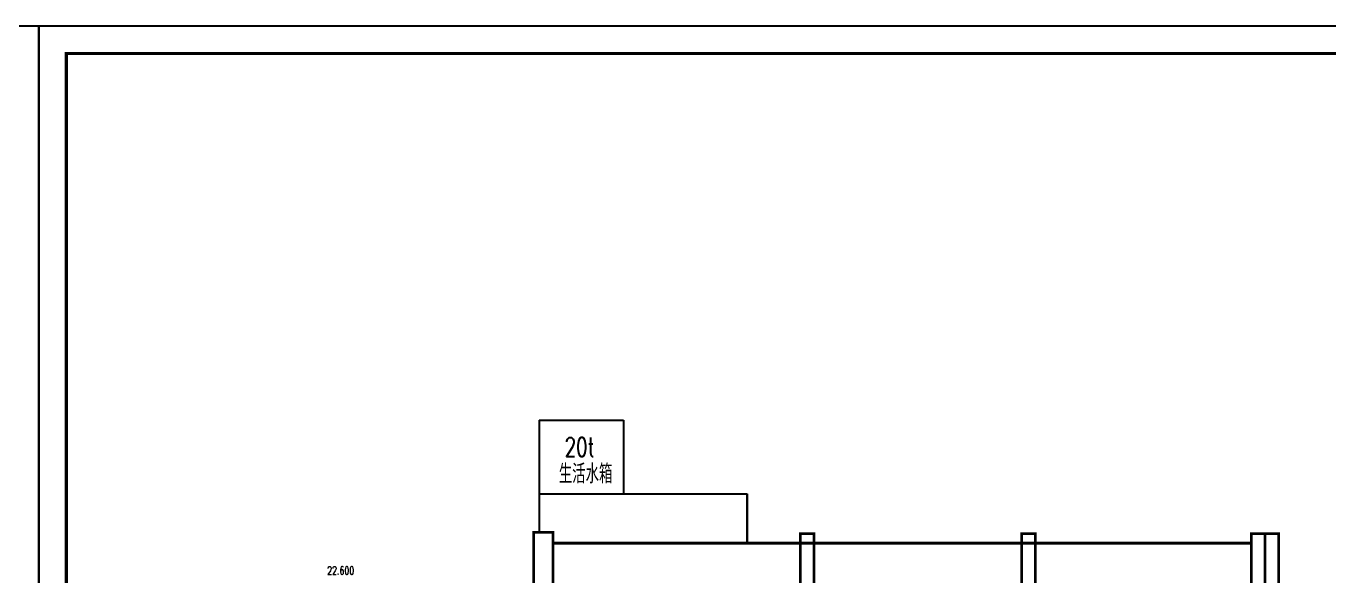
# Model space of a CAD drawing. Header units: millimetres. Extents: x 591771 to 1936534, y -622016 to 355666.
# Drawn here: x 845204 to 892861, y -64259 to -44136 of the extents above; entities that cross this region are included whole.
import ezdxf

# ---------------------------------------------------------------- set-up
doc = ezdxf.new("R2010")
doc.units = ezdxf.units.MM
doc.header["$LTSCALE"] = 80
for name, color, linetype in [('\\M+5C1A2\\M+5C3E6\\M+5CFDF\\M+5CCF51', 7, 'Continuous'), ('\\M+5C1A2\\M+5C3E6\\M+5CFDF\\M+5CCF55', 140, 'Continuous'), ('\\M+5CDBC\\M+5BFF2', 252, 'Continuous'), ('PUB_TEXT', 7, 'Continuous')]:
    doc.layers.add(name, color=color, linetype=linetype)
doc.styles.add('_HZTXT', font='txt.shx', dxfattribs={"width": 0.8, "bigfont": 'hztxt.shx'})
doc.styles.add('A-STANDARD', font='SIMPLEX', dxfattribs={"bigfont": 'GBCBIG'})

msp = doc.modelspace()

# ---------------------------------------------------------------- linework, layer by layer
at = {"layer": '\\M+5C1A2\\M+5C3E6\\M+5CFDF\\M+5CCF51'}
for p, q in [((871575.2, -63058.8), (871575.2, -61258.8)), ((871660.7, -63058.8), (864475.2, -63058.8)), ((886530.6, -63058.8), (871575.2, -63058.8))]:
    msp.add_line(p, q, dxfattribs=at)
at = {"layer": '\\M+5C1A2\\M+5C3E6\\M+5CFDF\\M+5CCF55'}
for p, q in [((863975.2, -58558.8), (867052.7, -58558.8)), ((863975.2, -58558.8), (863975.2, -62663.4)), ((867052.7, -58558.8), (867052.7, -61258.8)), ((863975.2, -61258.8), (871575.2, -61258.8)), ((871575.2, -61258.8), (871575.2, -63058.8)), ((882125.2, -62708.8), (881625.2, -62708.8)), ((881625.2, -67958.8), (881625.2, -62708.8)), ((882125.2, -87408.8), (882125.2, -62708.8)), ((871575.2, -63058.8), (886530.6, -63058.8)), ((886530.6, -63058.8), (886530.6, -63058.8)), ((888630.6, -63058.8), (888630.6, -63058.8))]:
    msp.add_line(p, q, dxfattribs=at)
at = {"layer": '\\M+5C1A2\\M+5C3E6\\M+5CFDF\\M+5CCF55', "const_width": 100}
for points in [[(864475.2, -87363.4), (864475.2, -62663.4), (863775.2, -62663.4), (863776.8, -87408.8)], [(874025.2, -72758.8), (874025.2, -62708.8), (873525.2, -62708.8), (873525.2, -72758.8)], [(881625.2, -67958.8), (881625.2, -62708.8), (882125.2, -62708.8), (882125.2, -87408.8)], [(890525.2, -87408.8), (890525.2, -62708.8), (890025.2, -62708.8), (890025.2, -87408.8)], [(891025.2, -87408.8), (891025.2, -62708.8), (890525.2, -62708.8), (890525.2, -87408.8)], [(864475.2, -63058.8), (890025.2, -63058.8)]]:
    msp.add_lwpolyline(points, dxfattribs=at)
at = {"layer": '\\M+5CDBC\\M+5BFF2', "color": 2}
for points in [[(761576.3, -103536), (845676.3, -103536), (845676.3, -44136), (761576.3, -44136)], [(845676.3, -103536), (929776.3, -103536), (929776.3, -44136), (845676.3, -44136)]]:
    msp.add_lwpolyline(points, close=True, dxfattribs=at)
at = {"layer": '\\M+5CDBC\\M+5BFF2', "color": 2, "const_width": 112.5}
msp.add_lwpolyline([(846676.4, -102536), (928776.3, -102536), (928776.3, -45136), (846676.4, -45136)], close=True, dxfattribs=at)

# ---------------------------------------------------------------- texts
at = {"layer": 'PUB_TEXT', "lineweight": 25, "style": '_HZTXT', "width": 0.7}
for s, p in [('20t', (864904, -59889.7)), ('生活水箱', (864690.7, -60874.1))]:
    msp.add_text(s, height=700, dxfattribs=at).set_placement(p)
at = {"layer": 'PUB_TEXT', "style": 'A-STANDARD', "width": 0.705882}
msp.add_text('22.600', height=297.5, dxfattribs=at).set_placement((856218.2, -64208.7))

doc.saveas('drawing.dxf')
